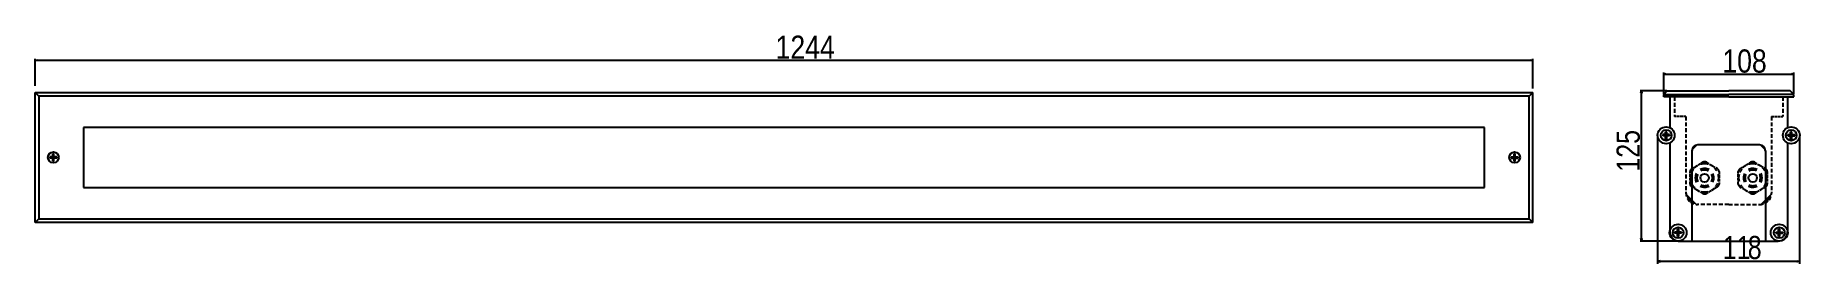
# Model space of a CAD drawing. Extents: x -3 to 352, y 139 to 185.
import ezdxf

# ---------------------------------------------------------------- set-up
doc = ezdxf.new("R2010")
doc.units = 0
for name, pattern in [('AI9-LType1', [0.719314, 0.553508, -0.165806]), ('AI9-LType10', [1.196269, 0.791986, -0.404283]), ('AI9-LType11', [1.196622, 0.792339, -0.404283]), ('AI9-LType2', [0.719667, 0.553861, -0.165806]), ('AI9-LType3', [0.720019, 0.553861, -0.166158]), ('AI9-LType4', [1.130653, 0.759178, -0.371475]), ('AI9-LType5', [1.131006, 0.759531, -0.371475]), ('AI9-LType6', [1.218494, 0.803275, -0.415219]), ('AI9-LType7', [0.646641, 0.517172, -0.129469]), ('AI9-LType8', [1.089731, 0.738717, -0.351014]), ('AI9-LType9', [1.166989, 0.777522, -0.389467])]:
    doc.linetypes.add(name, pattern=pattern)
doc.layers.add('LIVELLO_1', color=160, linetype='Continuous')
doc.styles.add('STD', font='txt')

# ---------------------------------------------------------------- blocks, each defined once
blk = doc.blocks.new('AI9-BLK1')
at = {"layer": 'LIVELLO_1'}
h = blk.add_hatch(color=250, dxfattribs=at)
h.dxf.hatch_style = 2
h.paths.add_polyline_path([(163.53, -27.48), (162.13, -27.48), (162.13, -27.23), (163.53, -27.23)])
h = blk.add_hatch(color=250, dxfattribs=at)
h.dxf.hatch_style = 2
h.paths.add_polyline_path([(162.95, -28.14), (162.71, -28.14), (162.71, -26.64), (162.95, -26.64)])
h = blk.add_hatch(color=250, dxfattribs=at)
h.dxf.hatch_style = 2
h.paths.add_polyline_path([(187.29, -27.23), (188.7, -27.23), (188.7, -27.48), (187.29, -27.48)])
h = blk.add_hatch(color=250, dxfattribs=at)
h.dxf.hatch_style = 2
h.paths.add_polyline_path([(188.11, -28.14), (187.87, -28.14), (187.87, -26.64), (188.11, -26.64)])
h = blk.add_hatch(color=250, dxfattribs=at)
h.dxf.hatch_style = 2
edge = h.paths.add_edge_path()
edge.add_spline(control_points=[(169.23, -29.29), (168.56, -29.29), (168.02, -29.84), (168.02, -30.51)], knot_values=[0, 0, 0, 0, 1, 1, 1, 1], degree=3, periodic=0)
h = blk.add_hatch(color=250, dxfattribs=at)
h.dxf.hatch_style = 2
edge = h.paths.add_edge_path()
edge.add_spline(control_points=[(182.8, -30.51), (182.8, -29.84), (182.26, -29.29), (181.59, -29.29)], knot_values=[0, 0, 0, 0, 1, 1, 1, 1], degree=3, periodic=0)
h = blk.add_hatch(color=250, dxfattribs=at)
h.dxf.hatch_style = 2
edge = h.paths.add_edge_path()
edge.add_spline(control_points=[(168.02, -34.05), (167.8, -34.18), (167.66, -34.42), (167.66, -34.68)], knot_values=[0, 0, 0, 0, 1, 1, 1, 1], degree=3, periodic=0)
h = blk.add_hatch(color=250, dxfattribs=at)
h.dxf.hatch_style = 2
edge = h.paths.add_edge_path()
edge.add_spline(control_points=[(170.93, -32.79), (170.7, -32.66), (170.43, -32.66), (170.2, -32.79)], knot_values=[0, 0, 0, 0, 1, 1, 1, 1], degree=3, periodic=0)
h = blk.add_hatch(color=250, dxfattribs=at)
h.dxf.hatch_style = 2
edge = h.paths.add_edge_path()
edge.add_spline(control_points=[(173.47, -34.68), (173.47, -34.42), (173.33, -34.18), (173.11, -34.05)], knot_values=[0, 0, 0, 0, 1, 1, 1, 1], degree=3, periodic=0)
h = blk.add_hatch(color=250, dxfattribs=at)
h.dxf.hatch_style = 2
edge = h.paths.add_edge_path()
edge.add_spline(control_points=[(177.71, -34.05), (177.49, -34.18), (177.35, -34.42), (177.35, -34.68)], knot_values=[0, 0, 0, 0, 1, 1, 1, 1], degree=3, periodic=0)
h = blk.add_hatch(color=250, dxfattribs=at)
h.dxf.hatch_style = 2
edge = h.paths.add_edge_path()
edge.add_spline(control_points=[(180.62, -32.79), (180.39, -32.66), (180.12, -32.66), (179.89, -32.79)], knot_values=[0, 0, 0, 0, 1, 1, 1, 1], degree=3, periodic=0)
h = blk.add_hatch(color=250, dxfattribs=at)
h.dxf.hatch_style = 2
edge = h.paths.add_edge_path()
edge.add_spline(control_points=[(183.16, -34.68), (183.16, -34.42), (183.03, -34.18), (182.8, -34.05)], knot_values=[0, 0, 0, 0, 1, 1, 1, 1], degree=3, periodic=0)
h = blk.add_hatch(color=250, dxfattribs=at)
h.dxf.hatch_style = 2
edge = h.paths.add_edge_path()
edge.add_spline(control_points=[(166.81, -38.99), (166.81, -40.26), (167.84, -41.29), (169.11, -41.29)], knot_values=[0, 0, 0, 0, 1, 1, 1, 1], degree=3, periodic=0)
h = blk.add_hatch(color=250, dxfattribs=at)
h.dxf.hatch_style = 2
edge = h.paths.add_edge_path()
edge.add_spline(control_points=[(167.66, -37.19), (167.66, -37.45), (167.8, -37.69), (168.02, -37.82)], knot_values=[0, 0, 0, 0, 1, 1, 1, 1], degree=3, periodic=0)
h = blk.add_hatch(color=250, dxfattribs=at)
h.dxf.hatch_style = 2
edge = h.paths.add_edge_path()
edge.add_spline(control_points=[(173.11, -37.82), (173.33, -37.69), (173.47, -37.45), (173.47, -37.19)], knot_values=[0, 0, 0, 0, 1, 1, 1, 1], degree=3, periodic=0)
h = blk.add_hatch(color=250, dxfattribs=at)
h.dxf.hatch_style = 2
edge = h.paths.add_edge_path()
edge.add_spline(control_points=[(177.35, -37.19), (177.35, -37.45), (177.49, -37.69), (177.71, -37.82)], knot_values=[0, 0, 0, 0, 1, 1, 1, 1], degree=3, periodic=0)
h = blk.add_hatch(color=250, dxfattribs=at)
h.dxf.hatch_style = 2
edge = h.paths.add_edge_path()
edge.add_spline(control_points=[(181.71, -41.29), (182.98, -41.29), (184.01, -40.26), (184.01, -38.99)], knot_values=[0, 0, 0, 0, 1, 1, 1, 1], degree=3, periodic=0)
h = blk.add_hatch(color=250, dxfattribs=at)
h.dxf.hatch_style = 2
edge = h.paths.add_edge_path()
edge.add_spline(control_points=[(182.8, -37.82), (183.03, -37.69), (183.16, -37.45), (183.16, -37.19)], knot_values=[0, 0, 0, 0, 1, 1, 1, 1], degree=3, periodic=0)
h = blk.add_hatch(color=250, dxfattribs=at)
h.dxf.hatch_style = 2
edge = h.paths.add_edge_path()
edge.add_spline(control_points=[(170.2, -39.08), (170.43, -39.21), (170.7, -39.21), (170.93, -39.08)], knot_values=[0, 0, 0, 0, 1, 1, 1, 1], degree=3, periodic=0)
h = blk.add_hatch(color=250, dxfattribs=at)
h.dxf.hatch_style = 2
edge = h.paths.add_edge_path()
edge.add_spline(control_points=[(179.89, -39.08), (180.12, -39.21), (180.39, -39.21), (180.62, -39.08)], knot_values=[0, 0, 0, 0, 1, 1, 1, 1], degree=3, periodic=0)
h = blk.add_hatch(color=250, dxfattribs=at)
h.dxf.hatch_style = 2
h.paths.add_polyline_path([(165.93, -47.1), (164.53, -47.1), (164.53, -46.86), (165.93, -46.86)])
h = blk.add_hatch(color=250, dxfattribs=at)
h.dxf.hatch_style = 2
h.paths.add_polyline_path([(165.36, -47.76), (165.11, -47.76), (165.11, -46.27), (165.36, -46.27)])
h = blk.add_hatch(color=250, dxfattribs=at)
h.dxf.hatch_style = 2
h.paths.add_polyline_path([(184.89, -46.86), (186.29, -46.86), (186.29, -47.1), (184.89, -47.1)])
h = blk.add_hatch(color=250, dxfattribs=at)
h.dxf.hatch_style = 2
h.paths.add_polyline_path([(185.71, -47.76), (185.47, -47.76), (185.47, -46.27), (185.71, -46.27)])
h = blk.add_hatch(color=250, dxfattribs=at)
h.dxf.hatch_style = 2
h.paths.add_polyline_path([(161.62, -52.63), (161.12, -52.73), (161.62, -52.82)])
h = blk.add_hatch(color=250, dxfattribs=at)
h.dxf.hatch_style = 2
h.paths.add_polyline_path([(189.2, -52.63), (189.71, -52.73), (189.2, -52.82)])
at = {"layer": 'LIVELLO_1', "color": 7}
for p, q in [((-165.44, -17.37), (-165.44, -11.95)), ((-165.44, -12.23), (-164.93, -12.14)), ((-164.93, -12.32), (-165.44, -12.23)), ((-165.44, -12.23), (135.96, -12.23)), ((-164.93, -12.14), (-164.93, -12.32)), ((135.46, -12.32), (135.46, -12.14)), ((135.46, -12.14), (135.96, -12.23)), ((135.96, -12.23), (135.46, -12.32)), ((135.96, -17.37), (135.96, -11.95)), ((135.96, -17.93), (135.96, -17.45)), ((162.33, -19.04), (162.33, -14.74)), ((162.33, -15.02), (162.83, -14.93)), ((162.83, -15.11), (162.33, -15.02)), ((162.33, -15.02), (188.49, -15.02)), ((162.83, -14.93), (162.83, -15.11)), ((187.98, -15.11), (187.98, -14.93)), ((187.98, -14.93), (188.49, -15.02)), ((188.49, -15.02), (187.98, -15.11)), ((188.49, -19.04), (188.49, -14.74)), ((-165.44, -44.9), (-165.44, -18.73)), ((-165.44, -18.73), (135.96, -18.73)), ((-164.72, -19.46), (-165.44, -18.73)), ((135.24, -19.46), (-164.72, -19.46)), ((-164.72, -19.46), (-164.72, -44.17)), ((135.24, -19.46), (135.96, -18.73)), ((135.24, -44.17), (135.24, -19.46)), ((135.96, -44.9), (135.96, -18.73)), ((162.98, -18.39), (157.57, -18.39)), ((157.76, -18.9), (157.85, -18.39)), ((157.94, -18.9), (157.76, -18.9)), ((157.85, -18.39), (157.94, -18.9)), ((157.85, -48.68), (157.85, -18.39)), ((162.33, -19.12), (163.05, -18.39)), ((162.33, -19.12), (175.41, -19.12)), ((162.33, -19.6), (162.33, -19.12)), ((165.96, -19.6), (162.33, -19.6)), ((163.05, -18.39), (175.41, -18.39)), ((175.41, -19.6), (163.54, -19.6)), ((163.54, -19.6), (163.54, -25.82)), ((163.54, -19.6), (163.54, -21.78)), ((175.41, -19.6), (164.51, -19.6)), ((167.41, -19.6), (164.51, -19.6)), ((175.41, -19.6), (165.96, -19.6)), ((187.77, -18.39), (175.41, -18.39)), ((188.49, -19.12), (175.41, -19.12)), ((175.41, -19.6), (184.86, -19.6)), ((175.41, -19.6), (186.31, -19.6)), ((175.41, -19.6), (187.28, -19.6)), ((183.41, -19.6), (186.31, -19.6)), ((184.86, -19.6), (188.49, -19.6)), ((187.28, -19.6), (187.28, -25.82)), ((187.28, -19.6), (187.28, -21.78)), ((188.49, -19.12), (187.77, -18.39)), ((188.49, -19.6), (188.49, -19.12)), ((126.27, -25.76), (-155.75, -25.76)), ((-155.75, -25.76), (-155.75, -37.87)), ((126.27, -37.87), (126.27, -25.76)), ((161.12, -53.24), (161.12, -27.43)), ((163.53, -27.23), (162.13, -27.23)), ((162.13, -27.23), (162.13, -27.48)), ((163.53, -27.48), (162.13, -27.48)), ((162.71, -28.14), (162.71, -26.64)), ((162.95, -26.64), (162.71, -26.64)), ((162.95, -28.14), (162.71, -28.14)), ((162.95, -28.14), (162.95, -26.64)), ((163.53, -27.23), (163.53, -27.48)), ((187.29, -27.23), (188.7, -27.23)), ((187.29, -27.48), (187.29, -27.23)), ((187.29, -27.48), (188.7, -27.48)), ((187.87, -28.14), (187.87, -26.64)), ((188.11, -26.64), (187.87, -26.64)), ((188.11, -28.14), (187.87, -28.14)), ((188.11, -28.14), (188.11, -26.64)), ((188.7, -27.48), (188.7, -27.23)), ((189.71, -53.24), (189.71, -27.43)), ((-162.51, -31.69), (-162.51, -31.94)), ((-161.11, -31.69), (-162.51, -31.69)), ((-161.11, -31.94), (-162.51, -31.94)), ((-161.69, -31.1), (-161.93, -31.1)), ((-161.93, -32.6), (-161.93, -31.1)), ((-161.69, -32.6), (-161.69, -31.1)), ((-161.11, -31.69), (-161.11, -31.94)), ((131.63, -31.69), (131.63, -31.94)), ((131.63, -31.69), (133.03, -31.69)), ((131.63, -31.94), (133.03, -31.94)), ((132.21, -31.1), (132.45, -31.1)), ((132.21, -32.6), (132.21, -31.1)), ((132.45, -32.6), (132.45, -31.1)), ((133.03, -31.69), (133.03, -31.94)), ((163.54, -28.89), (163.54, -46.74)), ((168.02, -30.51), (168.02, -48.68)), ((181.59, -29.29), (169.23, -29.29)), ((182.8, -30.51), (182.8, -48.68)), ((187.28, -28.89), (187.28, -46.74)), ((-161.69, -32.6), (-161.93, -32.6)), ((132.21, -32.6), (132.45, -32.6)), ((-155.75, -37.87), (126.27, -37.87)), ((163.54, -35.59), (163.54, -43.59)), ((187.28, -35.59), (187.28, -43.59)), ((-164.72, -44.17), (-165.44, -44.9)), ((135.96, -44.9), (-165.44, -44.9)), ((-164.72, -44.17), (135.24, -44.17)), ((135.96, -44.9), (135.24, -44.17)), ((165.16, -48.68), (157.57, -48.68)), ((157.85, -48.68), (157.76, -48.17)), ((157.76, -48.17), (157.94, -48.17)), ((157.94, -48.17), (157.85, -48.68)), ((165.93, -46.86), (164.53, -46.86)), ((164.53, -46.86), (164.53, -47.1)), ((165.93, -47.1), (164.53, -47.1)), ((165.11, -47.76), (165.11, -46.27)), ((165.36, -46.27), (165.11, -46.27)), ((165.36, -47.76), (165.11, -47.76)), ((165.23, -48.68), (185.34, -48.68)), ((165.36, -47.76), (165.36, -46.27)), ((165.93, -46.86), (165.93, -47.1)), ((184.89, -46.86), (186.29, -46.86)), ((184.89, -47.1), (184.89, -46.86)), ((184.89, -47.1), (186.29, -47.1)), ((185.47, -47.76), (185.47, -46.27)), ((185.71, -46.27), (185.47, -46.27)), ((185.71, -47.76), (185.47, -47.76)), ((185.71, -47.76), (185.71, -46.27)), ((186.29, -47.1), (186.29, -46.86)), ((161.12, -52.73), (189.71, -52.73))]:
    blk.add_line(p, q, dxfattribs=at)
at = {"layer": 'LIVELLO_1', "color": 7, "linetype": 'AI9-LType6'}
for p, q in [((164.51, -19.6), (164.51, -23.6)), ((186.31, -19.6), (186.31, -23.6))]:
    blk.add_line(p, q, dxfattribs=at)
at = {"layer": 'LIVELLO_1', "color": 7, "linetype": 'AI9-LType7'}
for p, q in [((166.81, -23.6), (164.51, -23.6)), ((184.01, -23.6), (186.31, -23.6))]:
    blk.add_line(p, q, dxfattribs=at)
at = {"layer": 'LIVELLO_1', "color": 7, "linetype": 'AI9-LType9'}
for p, q in [((166.81, -23.6), (166.81, -38.99)), ((184.01, -23.6), (184.01, -38.99))]:
    blk.add_line(p, q, dxfattribs=at)
at = {"layer": 'LIVELLO_1', "color": 7, "linetype": 'AI9-LType2'}
for p, q in [((167.66, -37.19), (167.66, -34.68)), ((173.47, -34.68), (173.47, -37.19)), ((177.35, -37.19), (177.35, -34.68)), ((183.16, -34.68), (183.16, -37.19)), ((173.11, -37.82), (170.93, -39.08)), ((179.89, -39.08), (177.71, -37.82))]:
    blk.add_line(p, q, dxfattribs=at)
at = {"layer": 'LIVELLO_1', "color": 7, "linetype": 'AI9-LType1'}
for p, q in [((168.02, -34.05), (170.2, -32.79)), ((170.93, -32.79), (173.11, -34.05)), ((177.71, -34.05), (179.89, -32.79)), ((180.62, -32.79), (182.8, -34.05))]:
    blk.add_line(p, q, dxfattribs=at)
at = {"layer": 'LIVELLO_1', "color": 7, "linetype": 'AI9-LType3'}
for p, q in [((170.2, -39.08), (168.02, -37.82)), ((182.8, -37.82), (180.62, -39.08))]:
    blk.add_line(p, q, dxfattribs=at)
at = {"layer": 'LIVELLO_1', "color": 7, "linetype": 'AI9-LType10'}
blk.add_line((175.41, -41.29), (169.11, -41.29), dxfattribs=at)
at = {"layer": 'LIVELLO_1', "color": 7, "linetype": 'AI9-LType11'}
blk.add_line((175.41, -41.29), (181.71, -41.29), dxfattribs=at)
at = {"layer": 'LIVELLO_1', "color": 7}
for points in [[(161.62, -52.63), (161.12, -52.73), (161.62, -52.82)], [(189.2, -52.63), (189.71, -52.73), (189.2, -52.82)]]:
    blk.add_lwpolyline(points, close=True, dxfattribs=at)
for centre, radius in [((162.81, -27.36), 1.7), ((162.83, -27.36), 1.09), ((188.01, -27.36), 1.7), ((187.99, -27.36), 1.09), ((-161.81, -31.81), 1.09), ((132.33, -31.81), 1.09), ((165.23, -46.98), 1.7), ((165.23, -46.98), 1.09), ((185.59, -46.98), 1.7), ((185.59, -46.98), 1.09)]:
    blk.add_circle(centre, radius, dxfattribs=at)
for points in [[(169.23, -29.29), (168.56, -29.29), (168.02, -29.84), (168.02, -30.51)], [(182.8, -30.51), (182.8, -29.84), (182.26, -29.29), (181.59, -29.29)], [(168.02, -34.05), (167.8, -34.18), (167.66, -34.42), (167.66, -34.68)], [(170.93, -32.79), (170.7, -32.66), (170.43, -32.66), (170.2, -32.79)], [(173.47, -34.68), (173.47, -34.42), (173.33, -34.18), (173.11, -34.05)], [(177.71, -34.05), (177.49, -34.18), (177.35, -34.42), (177.35, -34.68)], [(180.62, -32.79), (180.39, -32.66), (180.12, -32.66), (179.89, -32.79)], [(183.16, -34.68), (183.16, -34.42), (183.03, -34.18), (182.8, -34.05)], [(167.66, -37.19), (167.66, -37.45), (167.8, -37.69), (168.02, -37.82)], [(173.11, -37.82), (173.33, -37.69), (173.47, -37.45), (173.47, -37.19)], [(177.35, -37.19), (177.35, -37.45), (177.49, -37.69), (177.71, -37.82)], [(182.8, -37.82), (183.03, -37.69), (183.16, -37.45), (183.16, -37.19)], [(170.2, -39.08), (170.43, -39.21), (170.7, -39.21), (170.93, -39.08)], [(179.89, -39.08), (180.12, -39.21), (180.39, -39.21), (180.62, -39.08)], [(163.54, -46.74), (163.54, -47.81), (164.41, -48.68), (165.48, -48.68)], [(185.34, -48.68), (186.41, -48.68), (187.28, -47.81), (187.28, -46.74)]]:
    blk.add_open_spline(points, degree=3, dxfattribs=at)
for points, knots in [([(167.82, -35.19), (167.75, -35.43), (167.72, -35.68), (167.72, -35.94), (167.72, -36.19), (167.75, -36.44), (167.82, -36.68)], [0, 0, 0, 0, 1, 1, 1, 2, 2, 2, 2]), ([(168.91, -35.04), (168.77, -35.31), (168.69, -35.61), (168.69, -35.94), (168.69, -36.26), (168.77, -36.56), (168.91, -36.83)], [0, 0, 0, 0, 1, 1, 1, 2, 2, 2, 2]), ([(169.19, -35.16), (169.06, -35.39), (168.99, -35.65), (168.99, -35.94), (168.99, -36.22), (169.06, -36.48), (169.19, -36.71)], [0, 0, 0, 0, 1, 1, 1, 2, 2, 2, 2]), ([(171.46, -34.28), (171.19, -34.14), (170.89, -34.06), (170.56, -34.06), (170.24, -34.06), (169.94, -34.14), (169.67, -34.28)], [0, 0, 0, 0, 1, 1, 1, 2, 2, 2, 2]), ([(171.41, -35.94), (171.41, -35.47), (171.03, -35.09), (170.56, -35.09), (170.1, -35.09), (169.72, -35.47), (169.72, -35.94), (169.72, -36.4), (170.1, -36.78), (170.56, -36.78), (171.03, -36.78), (171.41, -36.4), (171.41, -35.94), (171.41, -35.47), (171.03, -35.09), (170.56, -35.09), (170.1, -35.09), (169.72, -35.47), (169.72, -35.94), (169.72, -36.4), (170.1, -36.78), (170.56, -36.78), (171.03, -36.78), (171.41, -36.4), (171.41, -35.94), (171.41, -35.47), (171.03, -35.09), (170.56, -35.09), (170.1, -35.09), (169.72, -35.47), (169.72, -35.94), (169.72, -36.4), (170.1, -36.78), (170.56, -36.78), (171.03, -36.78), (171.41, -36.4), (171.41, -35.94)], [0, 0, 0, 0, 1, 1, 1, 2, 2, 2, 3, 3, 3, 4, 4, 4, 5, 5, 5, 6, 6, 6, 7, 7, 7, 8, 8, 8, 9, 9, 9, 10, 10, 10, 11, 11, 11, 12, 12, 12, 12]), ([(171.34, -34.56), (171.11, -34.43), (170.85, -34.36), (170.56, -34.36), (170.28, -34.36), (170.02, -34.43), (169.79, -34.56)], [0, 0, 0, 0, 1, 1, 1, 2, 2, 2, 2]), ([(171.31, -33.19), (171.07, -33.12), (170.82, -33.09), (170.56, -33.09), (170.31, -33.09), (170.06, -33.12), (169.82, -33.19)], [0, 0, 0, 0, 1, 1, 1, 2, 2, 2, 2]), ([(171.94, -36.71), (172.07, -36.48), (172.14, -36.22), (172.14, -35.94), (172.14, -35.65), (172.07, -35.39), (171.94, -35.16)], [0, 0, 0, 0, 1, 1, 1, 2, 2, 2, 2]), ([(172.22, -36.83), (172.36, -36.56), (172.44, -36.26), (172.44, -35.94), (172.44, -35.61), (172.36, -35.31), (172.22, -35.04)], [0, 0, 0, 0, 1, 1, 1, 2, 2, 2, 2]), ([(173.31, -36.68), (173.38, -36.44), (173.41, -36.19), (173.41, -35.94), (173.41, -35.68), (173.38, -35.43), (173.31, -35.19)], [0, 0, 0, 0, 1, 1, 1, 2, 2, 2, 2]), ([(177.51, -35.19), (177.44, -35.43), (177.41, -35.68), (177.41, -35.94), (177.41, -36.19), (177.44, -36.44), (177.51, -36.68)], [0, 0, 0, 0, 1, 1, 1, 2, 2, 2, 2]), ([(178.6, -35.04), (178.46, -35.31), (178.38, -35.61), (178.38, -35.94), (178.38, -36.26), (178.46, -36.56), (178.6, -36.83)], [0, 0, 0, 0, 1, 1, 1, 2, 2, 2, 2]), ([(178.88, -35.16), (178.76, -35.39), (178.68, -35.65), (178.68, -35.94), (178.68, -36.22), (178.76, -36.48), (178.88, -36.71)], [0, 0, 0, 0, 1, 1, 1, 2, 2, 2, 2]), ([(181.15, -34.28), (180.88, -34.14), (180.58, -34.06), (180.26, -34.06), (179.93, -34.06), (179.63, -34.14), (179.36, -34.28)], [0, 0, 0, 0, 1, 1, 1, 2, 2, 2, 2]), ([(181.1, -35.94), (181.1, -35.47), (180.72, -35.09), (180.26, -35.09), (179.79, -35.09), (179.41, -35.47), (179.41, -35.94), (179.41, -36.4), (179.79, -36.78), (180.26, -36.78), (180.72, -36.78), (181.1, -36.4), (181.1, -35.94), (181.1, -35.47), (180.72, -35.09), (180.26, -35.09), (179.79, -35.09), (179.41, -35.47), (179.41, -35.94), (179.41, -36.4), (179.79, -36.78), (180.26, -36.78), (180.72, -36.78), (181.1, -36.4), (181.1, -35.94), (181.1, -35.47), (180.72, -35.09), (180.26, -35.09), (179.79, -35.09), (179.41, -35.47), (179.41, -35.94), (179.41, -36.4), (179.79, -36.78), (180.26, -36.78), (180.72, -36.78), (181.1, -36.4), (181.1, -35.94)], [0, 0, 0, 0, 1, 1, 1, 2, 2, 2, 3, 3, 3, 4, 4, 4, 5, 5, 5, 6, 6, 6, 7, 7, 7, 8, 8, 8, 9, 9, 9, 10, 10, 10, 11, 11, 11, 12, 12, 12, 12]), ([(181.03, -34.56), (180.8, -34.43), (180.54, -34.36), (180.26, -34.36), (179.97, -34.36), (179.71, -34.43), (179.48, -34.56)], [0, 0, 0, 0, 1, 1, 1, 2, 2, 2, 2]), ([(181, -33.19), (180.76, -33.12), (180.51, -33.09), (180.26, -33.09), (180, -33.09), (179.75, -33.12), (179.51, -33.19)], [0, 0, 0, 0, 1, 1, 1, 2, 2, 2, 2]), ([(181.63, -36.71), (181.76, -36.48), (181.83, -36.22), (181.83, -35.94), (181.83, -35.65), (181.76, -35.39), (181.63, -35.16)], [0, 0, 0, 0, 1, 1, 1, 2, 2, 2, 2]), ([(181.91, -36.83), (182.05, -36.56), (182.13, -36.26), (182.13, -35.94), (182.13, -35.61), (182.05, -35.31), (181.91, -35.04)], [0, 0, 0, 0, 1, 1, 1, 2, 2, 2, 2]), ([(183.01, -36.68), (183.07, -36.44), (183.1, -36.19), (183.1, -35.94), (183.1, -35.68), (183.07, -35.43), (183.01, -35.19)], [0, 0, 0, 0, 1, 1, 1, 2, 2, 2, 2]), ([(169.67, -37.59), (169.94, -37.73), (170.24, -37.81), (170.56, -37.81), (170.89, -37.81), (171.19, -37.73), (171.46, -37.59)], [0, 0, 0, 0, 1, 1, 1, 2, 2, 2, 2]), ([(169.79, -37.31), (170.02, -37.44), (170.28, -37.51), (170.56, -37.51), (170.85, -37.51), (171.11, -37.44), (171.34, -37.31)], [0, 0, 0, 0, 1, 1, 1, 2, 2, 2, 2]), ([(169.82, -38.68), (170.06, -38.75), (170.31, -38.78), (170.56, -38.78), (170.82, -38.78), (171.07, -38.75), (171.31, -38.68)], [0, 0, 0, 0, 1, 1, 1, 2, 2, 2, 2]), ([(179.36, -37.59), (179.63, -37.73), (179.93, -37.81), (180.26, -37.81), (180.58, -37.81), (180.88, -37.73), (181.15, -37.59)], [0, 0, 0, 0, 1, 1, 1, 2, 2, 2, 2]), ([(179.48, -37.31), (179.71, -37.44), (179.97, -37.51), (180.26, -37.51), (180.54, -37.51), (180.8, -37.44), (181.03, -37.31)], [0, 0, 0, 0, 1, 1, 1, 2, 2, 2, 2]), ([(179.51, -38.68), (179.75, -38.75), (180, -38.78), (180.26, -38.78), (180.51, -38.78), (180.76, -38.75), (181, -38.68)], [0, 0, 0, 0, 1, 1, 1, 2, 2, 2, 2])]:
    blk.add_open_spline(points, degree=3, knots=knots, dxfattribs=at)
at = {"layer": 'LIVELLO_1', "color": 7, "linetype": 'AI9-LType4'}
for points in [[(169.15, -33.47), (168.6, -33.78), (168.17, -34.26), (167.93, -34.85)], [(173.03, -34.52), (172.72, -33.97), (172.24, -33.55), (171.65, -33.3)], [(178.84, -33.47), (178.3, -33.78), (177.87, -34.26), (177.62, -34.85)], [(182.72, -34.52), (182.41, -33.97), (181.93, -33.55), (181.35, -33.3)], [(168.1, -37.35), (168.41, -37.9), (168.89, -38.32), (169.48, -38.57)], [(181.68, -38.4), (182.22, -38.09), (182.65, -37.61), (182.89, -37.03)]]:
    blk.add_open_spline(points, degree=3, dxfattribs=at)
at = {"layer": 'LIVELLO_1', "color": 7, "linetype": 'AI9-LType8'}
for points in [[(166.81, -38.99), (166.81, -40.26), (167.84, -41.29), (169.11, -41.29)], [(181.71, -41.29), (182.98, -41.29), (184.01, -40.26), (184.01, -38.99)]]:
    blk.add_open_spline(points, degree=3, dxfattribs=at)
at = {"layer": 'LIVELLO_1', "color": 7, "linetype": 'AI9-LType5'}
for points in [[(171.98, -38.4), (172.53, -38.09), (172.95, -37.61), (173.2, -37.03)], [(177.79, -37.35), (178.1, -37.9), (178.58, -38.32), (179.17, -38.57)]]:
    blk.add_open_spline(points, degree=3, dxfattribs=at)
at = {"layer": 'LIVELLO_1', "color": 7, "char_height": 4.6717, "attachment_point": 1, "style": 'STD'}
for s, insert in [('\\fArial Narrow|b0|i0;\\H4.6717;\\C250;1244', (-16.43, -7.28)), ('\\fArial Narrow|b0|i0;\\H4.6717;\\C250;108', (174.14, -10.06)), ('\\fArial Narrow|b0|i0;\\H4.6717;\\W0.94;\\C250;11', (174.22, -47.63)), ('\\fArial Narrow|b0|i0;\\H4.6717;\\W0.94;\\C250;8', (179.25, -47.63))]:
    blk.add_mtext(s, dxfattribs=dict(at, insert=insert))
at = {"layer": 'LIVELLO_1', "color": 7, "insert": (152.84, -34.68), "char_height": 4.6717, "attachment_point": 1, "rotation": 90, "style": 'STD'}
blk.add_mtext('\\fArial Narrow|b0|i0;\\H4.6717;\\W0.94;\\C250;125', dxfattribs=at)

msp = doc.modelspace()

# ---------------------------------------------------------------- block references
at = {"layer": 'LIVELLO_1', "color": 7}
msp.add_blockref('AI9-BLK1', (162.028956, 192.312206), dxfattribs=at)

doc.saveas('drawing.dxf')
